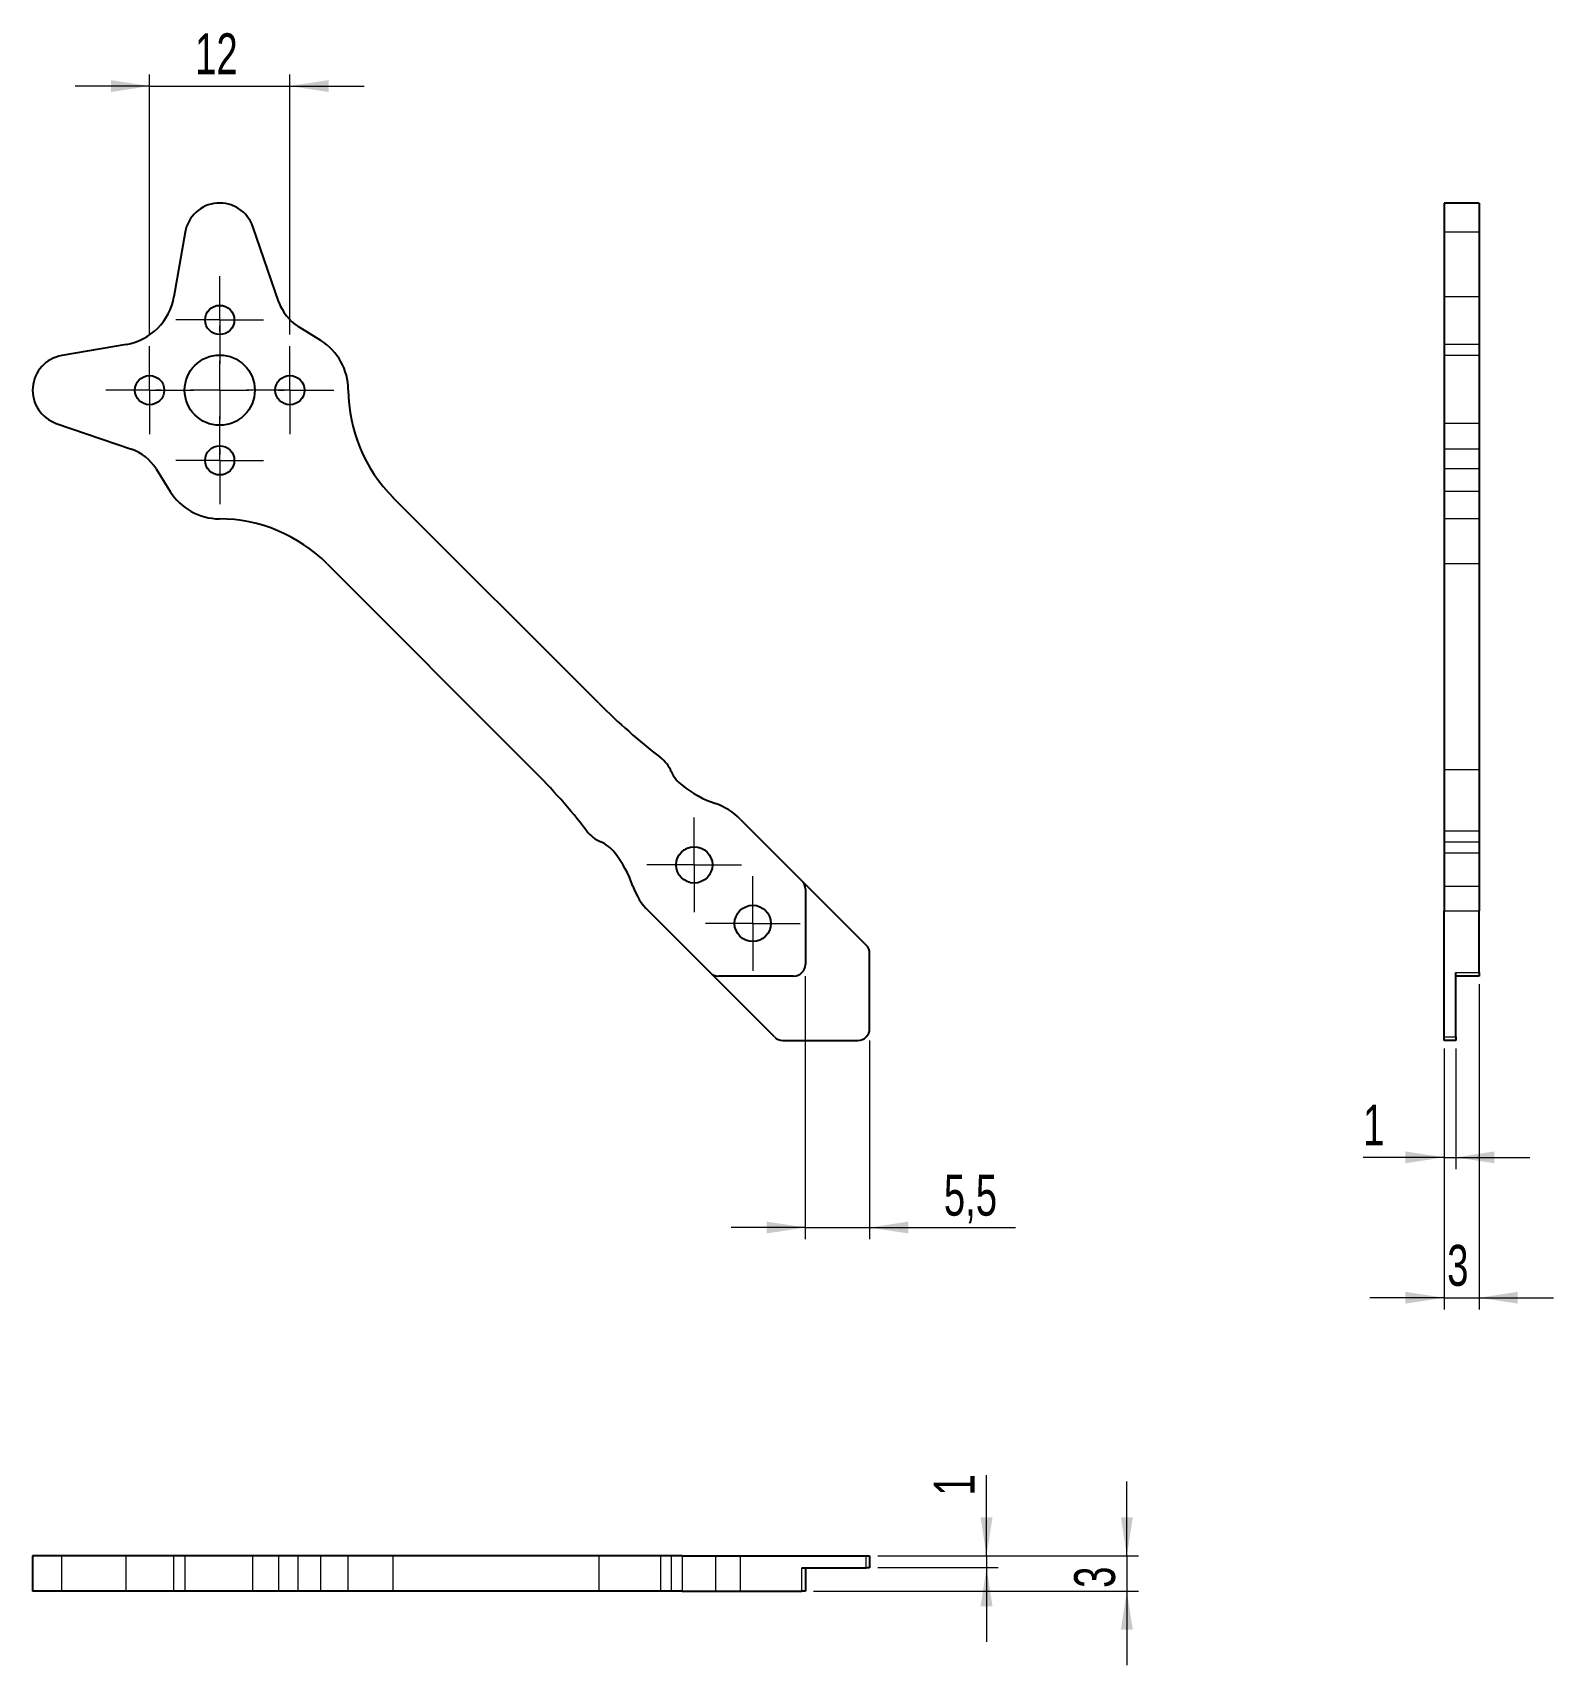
# Model space of a CAD drawing. Header units: millimetres. Extents: x 44 to 174, y 48 to 188.
import ezdxf

# ---------------------------------------------------------------- set-up
doc = ezdxf.new("R2010")
doc.units = ezdxf.units.MM
doc.styles.add('SLDTEXTSTYLE0', font='TXT', dxfattribs={"width": 0.7})
doc.dimstyles.new('SLDDIMSTYLE0', dxfattribs={"dimtxt": 3.5, "dimasz": 3.302, "dimexe": 0, "dimexo": 0.0625, "dimgap": 0.875, "dimtad": 1, "dimrnd": 1e-09, "dimzin": 12, "dimdsep": 46, "dimtxsty": 'SLDTEXTSTYLE0', "dimsah": 1, "dimcen": 0.09, "dimadec": 0, "dimazin": 3, "dimtfac": 1, "dimtdec": 3, "dimtmove": 0, "dimatfit": 0, "dimfxl": 1, "dimfrac": 2, "dimtolj": 1, "dimtzin": 12, "dimarcsym": 0})

# ---------------------------------------------------------------- blocks, each defined once
blk = doc.blocks.new('_D')
at = {"color": 7, "linetype": 'Continuous', "lineweight": 18}
for p, q in [((110.07, 107.1), (110.07, 84.6)), ((115.57, 101.6), (115.57, 84.6)), ((110.07, 85.6), (103.72, 85.6)), ((110.07, 85.6), (115.57, 85.6)), ((115.57, 85.6), (128.05, 85.6))]:
    blk.add_line(p, q, dxfattribs=at)
for points in [[(110.07, 85.6), (106.77, 86.11), (106.77, 85.1)], [(115.57, 85.6), (118.87, 85.1), (118.87, 86.11)]]:
    blk.add_solid(points, dxfattribs=at)
at = {"color": 7, "linetype": 'Continuous', "lineweight": 18, "insert": (121.92, 90.12), "char_height": 3.5, "attachment_point": 1, "style": 'SLDTEXTSTYLE0'}
blk.add_mtext('5,5', dxfattribs=at)
blk = doc.blocks.new('_D_1')
at = {"color": 7, "linetype": 'Continuous', "lineweight": 18}
for p, q in [((53.98, 183.19), (47.63, 183.19)), ((53.98, 161.94), (53.98, 184.19)), ((53.98, 183.19), (65.98, 183.19)), ((65.98, 161.94), (65.98, 184.19)), ((65.98, 183.19), (72.33, 183.19))]:
    blk.add_line(p, q, dxfattribs=at)
for points in [[(53.98, 183.19), (50.68, 183.7), (50.68, 182.68)], [(65.98, 183.19), (69.29, 182.68), (69.29, 183.7)]]:
    blk.add_solid(points, dxfattribs=at)
at = {"color": 7, "linetype": 'Continuous', "lineweight": 18, "insert": (57.88, 187.7), "char_height": 3.5, "attachment_point": 1, "style": 'SLDTEXTSTYLE0'}
blk.add_mtext('12', dxfattribs=at)
blk = doc.blocks.new('SW_CENTERMARKSYMBOL_0')
at = {"color": 0, "linetype": 'Continuous', "lineweight": 18}
for p, q in [((0, 2.5), (0, 3.75)), ((0, 0), (0, 2.5)), ((-2.5, 0), (-3.75, 0)), ((0, 0), (-2.5, 0)), ((0, 0), (0, -2.5)), ((0, 0), (2.5, 0)), ((2.5, 0), (3.75, 0)), ((0, -2.5), (0, -3.75))]:
    blk.add_line(p, q, dxfattribs=at)
blk = doc.blocks.new('SW_CENTERMARKSYMBOL_1')
at = {"color": 0, "linetype": 'Continuous', "lineweight": 18}
for p, q in [((0, 2.5), (0, 3.75)), ((0, 0), (0, 2.5)), ((-2.5, 0), (-3.75, 0)), ((0, 0), (-2.5, 0)), ((0, 0), (0, -2.5)), ((0, 0), (2.5, 0)), ((2.5, 0), (3.75, 0)), ((0, -2.5), (0, -3.75))]:
    blk.add_line(p, q, dxfattribs=at)
blk = doc.blocks.new('SW_CENTERMARKSYMBOL_2')
at = {"color": 0, "linetype": 'Continuous', "lineweight": 18}
for p, q in [((0, 5), (0, 5.5)), ((0, 0), (0, 2.5)), ((-5, 0), (-5.5, 0)), ((0, 0), (-2.5, 0)), ((0, 0), (0, -2.5)), ((0, 0), (2.5, 0)), ((5, 0), (5.5, 0)), ((0, -5), (0, -5.5))]:
    blk.add_line(p, q, dxfattribs=at)
blk = doc.blocks.new('SW_CENTERMARKSYMBOL_3')
at = {"color": 0, "linetype": 'Continuous', "lineweight": 18}
for p, q in [((0, 2.5), (0, 3.75)), ((0, 0), (0, 2.5)), ((-2.5, 0), (-3.75, 0)), ((0, 0), (-2.5, 0)), ((0, 0), (0, -2.5)), ((0, 0), (2.5, 0)), ((2.5, 0), (3.75, 0)), ((0, -2.5), (0, -3.75))]:
    blk.add_line(p, q, dxfattribs=at)
blk = doc.blocks.new('SW_CENTERMARKSYMBOL_4')
at = {"color": 0, "linetype": 'Continuous', "lineweight": 18}
for p, q in [((0, 2.5), (0, 3.75)), ((0, 0), (0, 2.5)), ((-2.5, 0), (-3.75, 0)), ((0, 0), (-2.5, 0)), ((0, 0), (0, -2.5)), ((0, 0), (2.5, 0)), ((2.5, 0), (3.75, 0)), ((0, -2.5), (0, -3.75))]:
    blk.add_line(p, q, dxfattribs=at)
blk = doc.blocks.new('SW_CENTERMARKSYMBOL_5')
at = {"color": 0, "linetype": 'Continuous', "lineweight": 18}
for p, q in [((0, 2.5), (0, 4.05)), ((0, 0), (0, 2.5)), ((-2.5, 0), (-4.05, 0)), ((0, 0), (-2.5, 0)), ((0, 0), (0, -2.5)), ((0, 0), (2.5, 0)), ((2.5, 0), (4.05, 0)), ((0, -2.5), (0, -4.05))]:
    blk.add_line(p, q, dxfattribs=at)
blk = doc.blocks.new('SW_CENTERMARKSYMBOL_6')
at = {"color": 0, "linetype": 'Continuous', "lineweight": 18}
for p, q in [((0, 2.5), (0, 4.05)), ((0, 0), (0, 2.5)), ((-2.5, 0), (-4.05, 0)), ((0, 0), (-2.5, 0)), ((0, 0), (0, -2.5)), ((0, 0), (2.5, 0)), ((2.5, 0), (4.05, 0)), ((0, -2.5), (0, -4.05))]:
    blk.add_line(p, q, dxfattribs=at)
blk = doc.blocks.new('_D_2')
at = {"color": 7, "linetype": 'Continuous', "lineweight": 18}
for p, q in [((164.7, 100.9), (164.7, 90.6)), ((165.7, 100.9), (165.7, 90.6)), ((164.7, 91.6), (157.78, 91.6)), ((164.7, 91.6), (165.7, 91.6)), ((165.7, 91.6), (172.05, 91.6))]:
    blk.add_line(p, q, dxfattribs=at)
for points in [[(164.7, 91.6), (161.4, 92.11), (161.4, 91.1)], [(165.7, 91.6), (169, 91.1), (169, 92.11)]]:
    blk.add_solid(points, dxfattribs=at)
at = {"color": 7, "linetype": 'Continuous', "lineweight": 18, "insert": (157.78, 96.12), "char_height": 3.5, "attachment_point": 1, "style": 'SLDTEXTSTYLE0'}
blk.add_mtext('1', dxfattribs=at)
blk = doc.blocks.new('_D_3')
at = {"color": 7, "linetype": 'Continuous', "lineweight": 18}
for p, q in [((167.7, 106.4), (167.7, 78.6)), ((164.7, 100.9), (164.7, 78.6)), ((164.7, 79.6), (158.35, 79.6)), ((164.7, 79.6), (167.7, 79.6)), ((167.7, 79.6), (174.05, 79.6))]:
    blk.add_line(p, q, dxfattribs=at)
for points in [[(164.7, 79.6), (161.4, 80.11), (161.4, 79.1)], [(167.7, 79.6), (171, 79.1), (171, 80.11)]]:
    blk.add_solid(points, dxfattribs=at)
at = {"color": 7, "linetype": 'Continuous', "lineweight": 18, "insert": (164.97, 84.12), "char_height": 3.5, "attachment_point": 1, "style": 'SLDTEXTSTYLE0'}
blk.add_mtext('3', dxfattribs=at)
blk = doc.blocks.new('_D_4')
at = {"color": 7, "linetype": 'Continuous', "lineweight": 18}
for p, q in [((125.57, 57.53), (125.57, 64.44)), ((116.28, 57.53), (126.57, 57.53)), ((125.57, 57.53), (125.57, 56.53)), ((116.28, 56.53), (126.57, 56.53)), ((125.57, 56.53), (125.57, 50.18))]:
    blk.add_line(p, q, dxfattribs=at)
for points in [[(125.57, 57.53), (126.08, 60.83), (125.06, 60.83)], [(125.57, 56.53), (125.06, 53.22), (126.08, 53.22)]]:
    blk.add_solid(points, dxfattribs=at)
at = {"color": 7, "linetype": 'Continuous', "lineweight": 18, "insert": (121.06, 62.69), "char_height": 3.5, "attachment_point": 1, "rotation": 90, "style": 'SLDTEXTSTYLE0'}
blk.add_mtext('1', dxfattribs=at)
blk = doc.blocks.new('_D_5')
at = {"color": 7, "linetype": 'Continuous', "lineweight": 18}
for p, q in [((137.57, 57.53), (137.57, 63.88)), ((116.28, 57.53), (138.57, 57.53)), ((137.57, 57.53), (137.57, 54.53)), ((110.78, 54.53), (138.57, 54.53)), ((137.57, 54.53), (137.57, 48.18))]:
    blk.add_line(p, q, dxfattribs=at)
for points in [[(137.57, 57.53), (138.08, 60.83), (137.06, 60.83)], [(137.57, 54.53), (137.06, 51.22), (138.08, 51.22)]]:
    blk.add_solid(points, dxfattribs=at)
at = {"color": 7, "linetype": 'Continuous', "lineweight": 18, "insert": (133.06, 54.8), "char_height": 3.5, "attachment_point": 1, "rotation": 90, "style": 'SLDTEXTSTYLE0'}
blk.add_mtext('3', dxfattribs=at)

msp = doc.modelspace()

# ---------------------------------------------------------------- linework, layer by layer
at = {"color": 7, "linetype": 'Continuous', "lineweight": 25}
for p, q in [((167.699, 173.192), (164.699, 173.192)), ((164.699, 173.192), (164.699, 170.704)), ((167.699, 173.192), (167.699, 170.704)), ((57.029, 170.704), (56.073, 165.179)), ((65.042, 164.728), (62.821, 171.17)), ((164.699, 170.704), (164.699, 165.179)), ((167.699, 170.704), (167.699, 165.179)), ((164.699, 165.179), (164.699, 161.105)), ((167.699, 165.179), (167.699, 161.105)), ((68.635, 161.433), (66.704, 162.639)), ((51.998, 161.105), (46.473, 160.149)), ((164.699, 161.105), (164.699, 160.149)), ((167.699, 161.105), (167.699, 160.149)), ((164.699, 160.149), (164.699, 154.356)), ((167.699, 160.149), (167.699, 154.356)), ((46.007, 154.356), (52.45, 152.135)), ((164.699, 154.356), (164.699, 152.135)), ((167.699, 154.356), (167.699, 152.135)), ((164.699, 152.135), (164.699, 150.473)), ((167.699, 152.135), (167.699, 150.473)), ((54.538, 150.473), (55.745, 148.543)), ((164.699, 150.473), (164.699, 148.543)), ((167.699, 150.473), (167.699, 148.543)), ((92.406, 130.428), (74.834, 148)), ((164.699, 148.543), (164.699, 146.193)), ((167.699, 148.543), (167.699, 146.193)), ((164.699, 146.193), (164.699, 142.343)), ((167.699, 146.193), (167.699, 142.343)), ((69.177, 142.343), (86.749, 124.771)), ((164.699, 142.343), (164.699, 124.771)), ((167.699, 142.343), (167.699, 124.771)), ((164.699, 124.771), (164.699, 119.505)), ((167.699, 124.771), (167.699, 119.505)), ((104.497, 120.529), (109.78, 115.246)), ((164.699, 119.505), (164.699, 118.569)), ((167.699, 119.505), (167.699, 118.569)), ((164.699, 118.569), (164.699, 117.649)), ((164.699, 117.649), (164.699, 114.783)), ((167.699, 118.569), (167.699, 117.649)), ((167.699, 117.649), (167.699, 114.783)), ((109.78, 115.246), (115.28, 109.746)), ((110.073, 114.539), (110.073, 108.105)), ((164.699, 114.783), (164.699, 112.68)), ((167.699, 114.783), (167.699, 112.68)), ((101.931, 107.397), (96.648, 112.68)), ((164.699, 101.897), (164.699, 112.68)), ((167.699, 107.397), (167.699, 112.68)), ((115.573, 102.605), (115.573, 109.039)), ((107.431, 101.897), (101.931, 107.397)), ((109.073, 107.105), (102.638, 107.105)), ((165.699, 101.897), (165.699, 107.397)), ((167.699, 107.105), (165.699, 107.105)), ((167.699, 107.397), (167.699, 107.105)), ((164.699, 101.605), (164.699, 101.897)), ((165.699, 101.897), (165.699, 101.605)), ((108.138, 101.605), (114.573, 101.605)), ((165.699, 101.605), (164.699, 101.605)), ((43.985, 57.525), (43.985, 54.525)), ((46.473, 57.525), (43.985, 57.525)), ((51.998, 57.525), (46.473, 57.525)), ((56.073, 57.525), (51.998, 57.525)), ((57.029, 57.525), (56.073, 57.525)), ((62.821, 57.525), (57.029, 57.525)), ((65.042, 57.525), (62.821, 57.525)), ((66.704, 57.525), (65.042, 57.525)), ((68.635, 57.525), (66.704, 57.525)), ((70.985, 57.525), (68.635, 57.525)), ((74.834, 57.525), (70.985, 57.525)), ((92.406, 57.525), (74.834, 57.525)), ((97.673, 57.525), (92.406, 57.525)), ((98.608, 57.525), (97.673, 57.525)), ((99.529, 57.525), (98.608, 57.525)), ((99.529, 57.525), (102.395, 57.525)), ((102.395, 57.525), (104.497, 57.525)), ((104.497, 57.525), (115.28, 57.525)), ((115.28, 57.525), (115.573, 57.525)), ((115.573, 57.525), (115.573, 56.525)), ((109.78, 56.525), (115.28, 56.525)), ((110.073, 56.525), (110.073, 54.525)), ((115.573, 56.525), (115.28, 56.525)), ((46.473, 54.525), (43.985, 54.525)), ((51.998, 54.525), (46.473, 54.525)), ((56.073, 54.525), (51.998, 54.525)), ((57.029, 54.525), (56.073, 54.525)), ((62.821, 54.525), (57.029, 54.525)), ((65.042, 54.525), (62.821, 54.525)), ((66.704, 54.525), (65.042, 54.525)), ((68.635, 54.525), (66.704, 54.525)), ((70.985, 54.525), (68.635, 54.525)), ((74.834, 54.525), (70.985, 54.525)), ((92.406, 54.525), (74.834, 54.525)), ((97.673, 54.525), (92.406, 54.525)), ((98.608, 54.525), (97.673, 54.525)), ((99.529, 54.525), (98.608, 54.525)), ((99.529, 54.525), (102.395, 54.525)), ((102.395, 54.525), (104.497, 54.525)), ((104.497, 54.525), (109.78, 54.525)), ((110.073, 54.525), (109.78, 54.525))]:
    msp.add_line(p, q, dxfattribs=at)
at = {"color": 8, "linetype": 'Continuous', "lineweight": 18}
for p, q in [((167.699, 170.704), (164.699, 170.704)), ((167.699, 165.179), (164.699, 165.179)), ((167.699, 161.105), (164.699, 161.105)), ((167.699, 160.149), (164.699, 160.149)), ((167.699, 154.356), (164.699, 154.356)), ((167.699, 152.135), (164.699, 152.135)), ((167.699, 150.473), (164.699, 150.473)), ((167.699, 148.543), (164.699, 148.543)), ((167.699, 146.193), (164.699, 146.193)), ((167.699, 142.343), (164.699, 142.343)), ((164.699, 124.771), (167.699, 124.771)), ((164.699, 119.505), (167.699, 119.505)), ((164.699, 118.569), (167.699, 118.569)), ((164.699, 117.649), (167.699, 117.649)), ((164.699, 114.783), (167.699, 114.783)), ((164.699, 112.68), (167.699, 112.68)), ((165.699, 107.397), (167.699, 107.397)), ((164.699, 101.897), (165.699, 101.897)), ((46.473, 54.525), (46.473, 57.525)), ((51.998, 54.525), (51.998, 57.525)), ((56.073, 54.525), (56.073, 57.525)), ((57.029, 54.525), (57.029, 57.525)), ((62.821, 54.525), (62.821, 57.525)), ((65.042, 54.525), (65.042, 57.525)), ((66.704, 54.525), (66.704, 57.525)), ((68.635, 54.525), (68.635, 57.525)), ((70.985, 54.525), (70.985, 57.525)), ((74.834, 54.525), (74.834, 57.525)), ((92.406, 57.525), (92.406, 54.525)), ((97.673, 57.525), (97.673, 54.525)), ((98.608, 57.525), (98.608, 54.525)), ((99.529, 57.525), (99.529, 54.525)), ((102.395, 57.525), (102.395, 54.525)), ((104.497, 57.525), (104.497, 54.525)), ((115.28, 56.525), (115.28, 57.525)), ((109.78, 54.525), (109.78, 56.525))]:
    msp.add_line(p, q, dxfattribs=at)
at = {"color": 7, "linetype": 'Continuous', "lineweight": 25}
for centre, radius in [((59.985, 163.192), 1.25), ((59.985, 157.192), 3), ((53.985, 157.192), 1.25), ((65.985, 157.192), 1.25), ((59.985, 151.192), 1.25), ((100.573, 116.605), 1.55), ((105.573, 111.605), 1.55)]:
    msp.add_circle(centre, radius, dxfattribs=at)
for centre, radius, start, end in [((59.985, 170.192), 3, 19.02136, 170.18377), ((51.146, 166.031), 5, 279.81623, 350.18377), ((68.824, 166.031), 4, 199.02136, 237.99723), ((65.985, 157.192), 5, 0.31955, 57.99723), ((46.985, 157.192), 3, 99.81623, 250.97864), ((84.128, 157.294), 13.143, 180.31955, 225), ((51.146, 148.354), 4, 32.00277, 70.97864), ((59.985, 151.192), 5, 212.00277, 269.68045), ((59.884, 133.05), 13.143, 45, 89.68045), ((131.192, 169.214), 54.852, 225, 232.33163), ((95.799, 123.369), 3.066, 23.60174, 52.33163), ((47.963, 85.985), 54.852, 37.66837, 45), ((101.417, 125.824), 3.066, 203.60174, 231.96733), ((105.663, 131.252), 9.956, 231.96733, 250.83664), ((100.573, 116.605), 5.55, 45, 70.83664), ((93.808, 121.378), 3.066, 217.66837, 246.39826), ((91.353, 115.76), 3.066, 38.03267, 66.39826), ((85.926, 111.514), 9.956, 19.16336, 38.03267), ((100.573, 116.605), 5.55, 199.16336, 225), ((109.073, 114.539), 1, 0, 45), ((114.573, 109.039), 1, 0, 45), ((109.073, 108.105), 1, 270, 0), ((102.638, 108.105), 1, 225, 270), ((108.138, 102.605), 1, 225, 270), ((114.573, 102.605), 1, 270, 0)]:
    msp.add_arc(centre, radius, start, end, dxfattribs=at)

# ---------------------------------------------------------------- block references
at = {"color": 7, "linetype": 'Continuous', "lineweight": 18}
for name, p in [('SW_CENTERMARKSYMBOL_4', (59.985, 163.192)), ('SW_CENTERMARKSYMBOL_2', (59.985, 157.192)), ('SW_CENTERMARKSYMBOL_3', (53.985, 157.192)), ('SW_CENTERMARKSYMBOL_0', (65.985, 157.192)), ('SW_CENTERMARKSYMBOL_1', (59.985, 151.192)), ('SW_CENTERMARKSYMBOL_6', (100.573, 116.605)), ('SW_CENTERMARKSYMBOL_5', (105.573, 111.605))]:
    msp.add_blockref(name, p, dxfattribs=at)

# ---------------------------------------------------------------- dimensions: what is measured, and where the dimension line sits
for base, p1, p2, picture, middle in [((65.985, 183.192), (53.985, 160.942), (65.985, 160.942), '_D_1', (59.985, 183.192)), ((115.573, 85.605), (110.073, 108.105), (115.573, 102.605), '_D', (124.985, 85.605)), ((167.699, 79.605), (164.699, 101.897), (167.699, 107.397), '_D_3', (166.199, 79.605)), ((165.699, 91.605), (164.699, 101.897), (165.699, 101.897), '_D_2', (158.657, 91.605))]:
    dim = msp.add_linear_dim(base=base, p1=p1, p2=p2, dimstyle='SLDDIMSTYLE0', dxfattribs=at)
    dim.commit()
    dim.dimension.update_dxf_attribs({"geometry": picture, "text_midpoint": middle, "dimtype": 160})
for base, p2, picture, middle in [((125.573, 56.525), (115.28, 56.525), '_D_4', (125.573, 63.567)), ((137.573, 54.525), (109.78, 54.525), '_D_5', (137.573, 56.025))]:
    dim = msp.add_linear_dim(base=base, p1=(115.28, 57.525), p2=p2, angle=90, dimstyle='SLDDIMSTYLE0', dxfattribs=at)
    dim.commit()
    dim.dimension.update_dxf_attribs({"geometry": picture, "text_midpoint": middle, "dimtype": 160})

doc.saveas('drawing.dxf')
